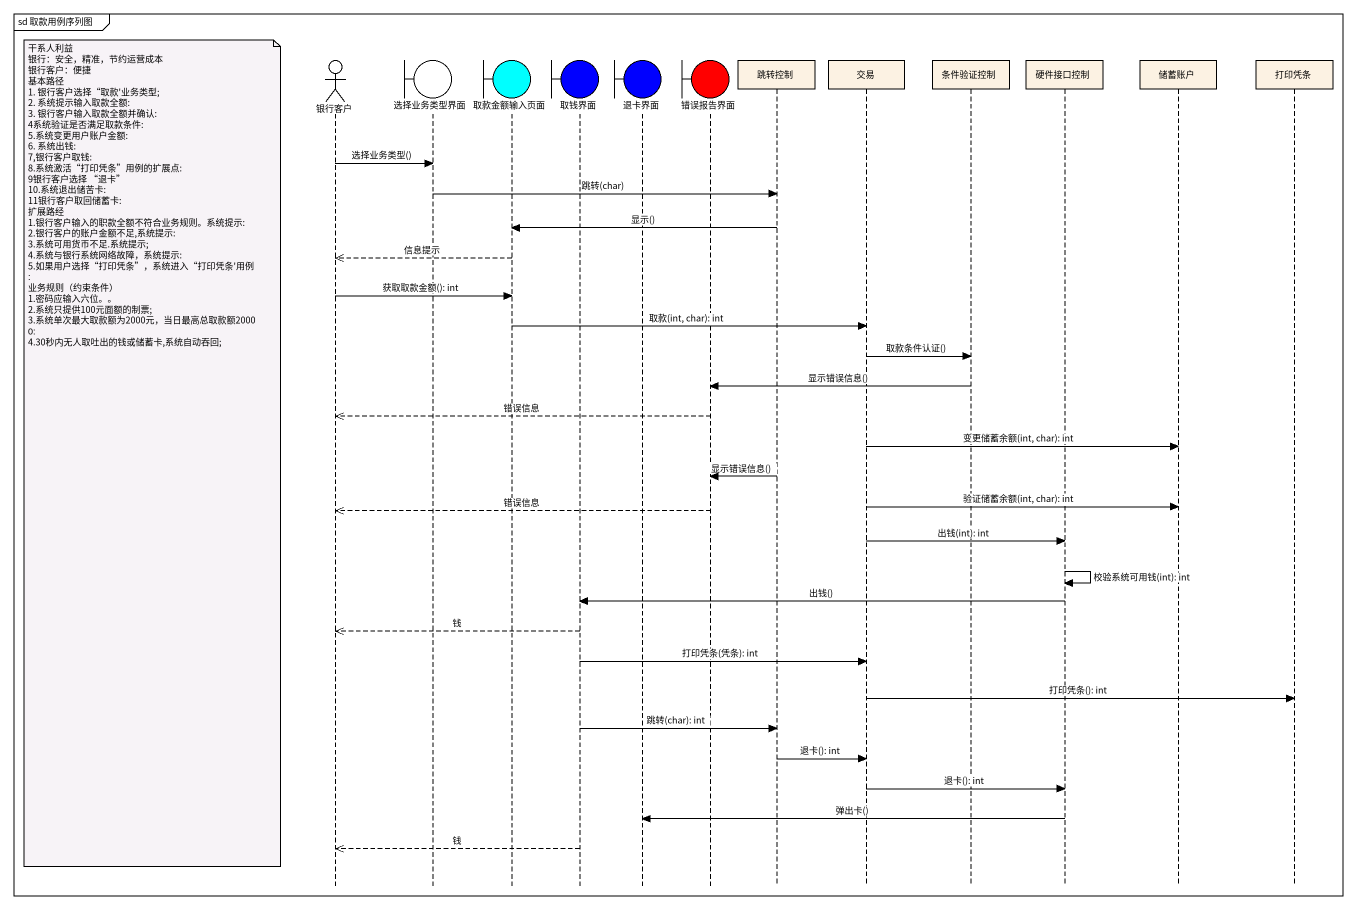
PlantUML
@startuml
mainframe sd 取款用例序列图
hide footbox
actor 银行客户
boundary 选择业务类型界面
boundary 取款金额输入页面 #00FFFF
boundary 取钱界面 #0000FF
boundary 退卡界面 #0000FF
boundary 错误报告界面 #FF0000
participant 跳转控制
participant 交易
participant 条件验证控制
participant 硬件接口控制
participant 储蓄账户
participant 打印凭条

银行客户 -> 选择业务类型界面 : 选择业务类型()
选择业务类型界面 -> 跳转控制 : 跳转(char)
跳转控制 -> 取款金额输入页面 : 显示()
取款金额输入页面 -->> 银行客户 : 信息提示
银行客户 -> 取款金额输入页面 : 获取取款金额(): int
取款金额输入页面 -> 交易 : 取款(int, char): int
交易 -> 条件验证控制 : 取款条件认证()
条件验证控制 -> 错误报告界面 : 显示错误信息()
错误报告界面 -->> 银行客户 : 错误信息
交易 -> 储蓄账户 : 变更储蓄余额(int, char): int
note left of 银行客户
  干系人利益
  银行：安全，精准，节约运营成本
  银行客户：便捷
  基本路径
  1. 银行客户选择“取款'业务类型;
  2. 系统提示输入取款全额:
  3. 银行客户输入取款全额并确认:
  4系统验证是否满足取款条件:
  5.系统变更用户账户金额:
  6. 系统出钱:
  7,银行客户取钱:
  8.系统激活“打印凭条”用例的扩展点:
  9银行客户选择 “退卡”
  10.系统退出储苦卡:
  11银行客户取回储蓄卡:
  扩展路经
  1.银行客户输入的职款全额不符合业务规则。系统提示:
  2.银行客户的账户金额不足,系统提示:
  3.系统可用货币不足.系统提示;
  4.系统与银行系统网络故障，系统提示:
  5.如果用户选择“打印凭条”，系统进入“打印凭条'用例:
  业务规则（约束条件）
  1.密码应输入六位。。
  2.系统只提供100元面额的制票;
  3.系统单次最大取款额为2000元，当日最高总取款额20000:
  4.30秒内无人取吐出的钱或储蓄卡,系统自动吞回;
end note
跳转控制 -> 错误报告界面 : 显示错误信息()
交易 -> 储蓄账户 : 验证储蓄余额(int, char): int
错误报告界面 -->> 银行客户 : 错误信息
交易 -> 硬件接口控制 : 出钱(int): int
硬件接口控制 -> 硬件接口控制 : 校验系统可用钱(int): int
硬件接口控制 -> 取钱界面 : 出钱()
取钱界面 -->> 银行客户 : 钱
取钱界面 -> 交易 : 打印凭条(凭条): int
交易 -> 打印凭条 : 打印凭条(): int
取钱界面 -> 跳转控制 : 跳转(char): int
跳转控制 -> 交易 : 退卡(): int
交易 -> 硬件接口控制 : 退卡(): int
硬件接口控制 -> 退卡界面 : 弹出卡()
取钱界面 -->> 银行客户 : 钱
@enduml
